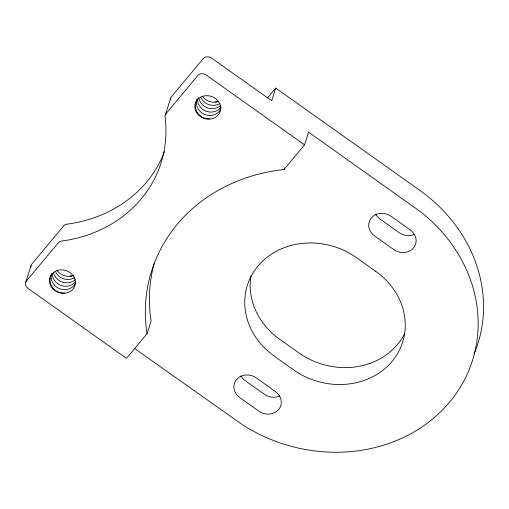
<?xml version="1.0" encoding="UTF-8"?>
<svg xmlns="http://www.w3.org/2000/svg" width="509" height="509" viewBox="0 0 509 509"><rect width="100%" height="100%" fill="white"/><g stroke="black" fill="none" stroke-linecap="round" stroke-linejoin="round"><path stroke-width="0.76" d="M25.596 282.66L31.03 265.755M165.228 115.225L170.757 98.008M147.031 333.688A172.557 152.636 17.8 0 1 284.016 169.491L304.56 144.861L205.992 74.88A5.949 5.262 17.8 0 0 197.772 75.587L166.138 113.507A5.955 5.268 17.8 0 0 165.094 117.172A133.88 118.425 17.8 0 1 61.691 241.043A5.879 5.198 17.8 0 0 58.179 242.914L26.544 280.834A5.949 5.262 17.8 0 0 27.912 288.342L126.48 358.323L147.031 333.688L151.103 321.007A172.557 152.636 17.8 0 1 154.112 263.707M474.083 353.99A154.704 136.851 17.8 0 0 419.467 190.112L275.725 88.057L271.653 100.737L211.42 57.969A5.949 5.262 17.8 0 0 203.206 58.675L171.571 96.595A5.955 5.268 17.8 0 0 170.49 99.929M284.016 169.491L284.493 167.995M304.56 144.861L308.632 132.181L420.472 211.693A154.704 136.851 17.8 0 1 449.612 402.091A154.704 136.851 17.8 0 1 242.64 424.856L134.433 348.398M267.588 97.817L275.725 88.057M375.712 214.302A14.277 12.63 17.8 0 0 380.038 219.08L399.209 232.689A14.277 12.63 17.8 0 0 414.587 234.305M279.765 395.907A14.277 12.63 17.8 0 1 264.387 394.297L245.223 380.687A14.277 12.63 17.8 0 1 240.897 375.903M30.877 267.123A5.949 5.262 17.8 0 1 31.972 263.923L63.606 226.002A5.879 5.198 17.8 0 1 67.124 224.138A133.88 118.425 17.8 0 0 164.49 151.637M73.481 275.56A13.088 11.58 17.8 0 1 56.989 270.292M218.775 101.399A13.088 11.58 17.8 0 1 202.283 96.137M404.801 333.331A71.4 63.161 17.8 0 1 298.923 352.902L279.753 339.293A71.4 63.161 17.8 0 1 250.962 276.024M209.816 118.826A12.948 12.127 28.1 0 1 196.76 111.713A12.948 12.127 28.1 0 1 198.593 97.798M221.129 107.762A12.948 10.53 11.6 0 1 210.904 115.448A12.948 12.127 28.1 0 1 196.716 99.662M198.803 98.256A12.948 12.127 28.1 0 0 213.074 108.678A12.948 10.53 11.6 0 0 220.556 105.567M220.836 107.399A12.948 10.53 11.6 0 1 211.986 112.063A12.948 12.127 28.1 0 1 197.454 99.325M219.933 103.467A12.948 10.53 11.6 0 1 214.162 105.299A12.948 12.127 28.1 0 1 200.603 97.124M218.304 101.316A12.948 10.53 11.6 0 1 215.243 101.921M75.656 282.559A12.948 10.53 11.6 0 1 65.61 289.608A12.948 12.127 28.1 0 1 51.422 273.823M64.528 292.987A12.948 12.127 28.1 0 1 52.306 287.229A12.948 12.127 28.1 0 1 51.466 274.376M53.515 272.417A12.948 12.127 28.1 0 0 67.78 282.839A12.948 10.53 11.6 0 0 75.262 279.721M75.542 281.56A12.948 10.53 11.6 0 1 66.698 286.223A12.948 12.127 28.1 0 1 52.16 273.486M74.638 277.628A12.948 10.53 11.6 0 1 68.868 279.46A12.948 12.127 28.1 0 1 55.309 271.284M73.729 275.223A12.948 10.53 11.6 0 1 69.956 276.082M410.216 229.896L391.052 216.287A14.277 12.63 17.8 0 0 371.328 217.979A14.277 12.63 17.8 0 0 374.611 235.991L393.775 249.601A14.277 12.63 17.8 0 0 413.493 247.915A14.277 12.63 17.8 0 0 410.216 229.896M375.68 271.291L356.516 257.681A71.4 63.161 17.8 0 0 257.923 266.124A71.4 63.161 17.8 0 0 274.326 356.205L293.489 369.808A71.4 63.161 17.8 0 0 392.083 361.371A71.4 63.161 17.8 0 0 375.68 271.291M275.394 391.504L256.231 377.894A14.277 12.63 17.8 0 0 236.513 379.58A14.277 12.63 17.8 0 0 239.79 397.599L258.96 411.202A14.277 12.63 17.8 0 0 278.678 409.516A14.277 12.63 17.8 0 0 275.394 391.504M198.179 114.678A13.088 11.58 17.8 0 0 220.092 111.732A13.088 11.58 17.8 0 0 204.942 95.8A13.088 11.58 17.8 0 0 198.179 114.678M52.885 288.838A13.088 11.58 17.8 0 0 74.798 285.893A13.088 11.58 17.8 0 0 59.655 269.961A13.088 11.58 17.8 0 0 52.885 288.838"/></g></svg>
